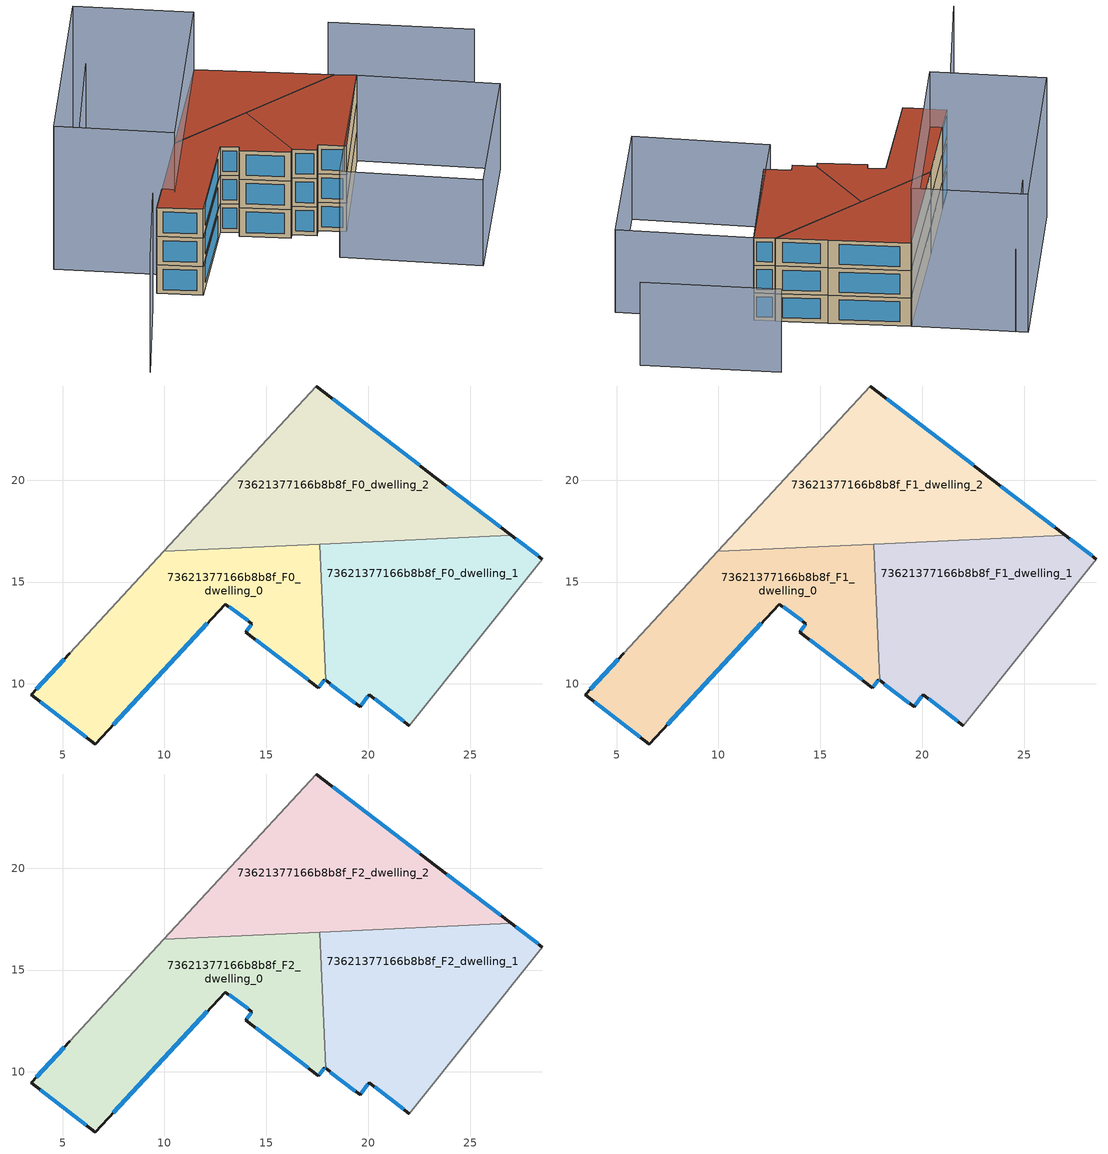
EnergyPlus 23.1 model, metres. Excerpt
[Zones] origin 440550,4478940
73621377166b8b8f_F0_dwelling_0
 floor ground (EU_floor_Construction): 17.61,16.86 17.91,10.17 17.87,10.21 17.55,9.82 14,12.55 14.29,12.96 12.99,13.92 6.6,7.05 3.46,9.47 5.35,11.5 9.97,16.52 z0
 wall outside (EU_wall_Construction): 5.35,11.5 3.46,9.47 6.6,7.05 12.99,13.92 14.29,12.96 14,12.55 17.55,9.82 17.87,10.21 / 17.91,10.17 17.87,10.21 z0:3
 wall adiabatic (EU_wall_Construction): 9.97,16.52 5.35,11.5 z0:3
 wall to 73621377166b8b8f_F0_dwelling_1 (EU_wall_Construction): 17.91,10.17 17.61,16.86 z0:3
 wall to 73621377166b8b8f_F0_dwelling_2 (EU_wall_Construction): 17.61,16.86 9.97,16.52 z0:3
 window (EU_Window_Construction): 14.49,12.17 17.06,10.2 / 14.25,12.9 14.04,12.6 / 13.17,13.79 14.11,13.09 / 7.49,8.01 12.1,12.97 / 3.89,9.13 6.16,7.39 / 5.08,11.22 3.72,9.75 / 17.9,10.18 17.87,10.2 / 17.6,9.87 17.83,10.15 z0.42:2.58
73621377166b8b8f_F0_dwelling_1
 floor ground (EU_floor_Construction): 28.54,16.13 22.01,7.95 20.04,9.48 19.6,8.88 17.91,10.17 17.61,16.86 27.01,17.29 z0
 wall outside (EU_wall_Construction): 28.54,16.13 27.02,17.29 / 17.91,10.17 19.6,8.88 20.04,9.48 22.01,7.95 z0:3
 wall adiabatic (EU_wall_Construction): 22.01,7.95 28.54,16.13 z0:3
 wall to 73621377166b8b8f_F0_dwelling_2 (EU_wall_Construction): 27.02,17.29 17.61,16.86 z0:3
 window (EU_Window_Construction): 28.33,16.29 27.23,17.13 / 20.32,9.27 21.73,8.16 / 19.66,8.97 19.98,9.4 / 18.14,9.99 19.36,9.06 z0.42:2.58
73621377166b8b8f_F0_dwelling_2
 floor ground (EU_floor_Construction): 23.33,20.1 27.01,17.29 9.97,16.52 17.44,24.62 z0
 wall outside (EU_wall_Construction): 27.02,17.29 23.33,20.1 17.44,24.62 z0:3
 wall adiabatic (EU_wall_Construction): 17.44,24.62 9.97,16.52 z0:3
 window (EU_Window_Construction): 22.51,20.73 18.26,23.99 / 26.5,17.68 23.84,19.71 z0.42:2.58
73621377166b8b8f_F1_dwelling_0
 floor to 73621377166b8b8f_F0_dwelling_0 (EU_floor_Construction): 17.61,16.86 17.91,10.17 17.87,10.21 17.55,9.82 14,12.55 14.29,12.96 12.99,13.92 6.6,7.05 3.46,9.47 5.35,11.5 9.97,16.52 z3
 wall outside (EU_wall_Construction): 5.35,11.5 3.46,9.47 6.6,7.05 12.99,13.92 14.29,12.96 14,12.55 17.55,9.82 17.87,10.21 / 17.91,10.17 17.87,10.21 z3:6
 wall adiabatic (EU_wall_Construction): 9.97,16.52 5.35,11.5 z3:6
 wall to 73621377166b8b8f_F1_dwelling_1 (EU_wall_Construction): 17.91,10.17 17.61,16.86 z3:6
 wall to 73621377166b8b8f_F1_dwelling_2 (EU_wall_Construction): 17.61,16.86 9.97,16.52 z3:6
 window (EU_Window_Construction): 14.49,12.17 17.06,10.2 / 14.25,12.9 14.04,12.6 / 13.17,13.79 14.11,13.09 / 7.49,8.01 12.1,12.97 / 3.89,9.13 6.16,7.39 / 5.08,11.22 3.72,9.75 / 17.9,10.18 17.87,10.2 / 17.6,9.87 17.83,10.15 z3.42:5.58
73621377166b8b8f_F1_dwelling_1
 floor to 73621377166b8b8f_F0_dwelling_1 (EU_floor_Construction): 28.54,16.13 22.01,7.95 20.04,9.48 19.6,8.88 17.91,10.17 17.61,16.86 27.01,17.29 z3
 wall outside (EU_wall_Construction): 28.54,16.13 27.02,17.29 / 17.91,10.17 19.6,8.88 20.04,9.48 22.01,7.95 z3:6
 wall adiabatic (EU_wall_Construction): 22.01,7.95 28.54,16.13 z3:6
 wall to 73621377166b8b8f_F1_dwelling_2 (EU_wall_Construction): 27.02,17.29 17.61,16.86 z3:6
 window (EU_Window_Construction): 28.33,16.29 27.23,17.13 / 20.32,9.27 21.73,8.16 / 19.66,8.97 19.98,9.4 / 18.14,9.99 19.36,9.06 z3.42:5.58
73621377166b8b8f_F1_dwelling_2
 floor to 73621377166b8b8f_F0_dwelling_2 (EU_floor_Construction): 23.33,20.1 27.01,17.29 9.97,16.52 17.44,24.62 z3
 wall outside (EU_wall_Construction): 27.02,17.29 23.33,20.1 17.44,24.62 z3:6
 wall adiabatic (EU_wall_Construction): 17.44,24.62 9.97,16.52 z3:6
 window (EU_Window_Construction): 22.51,20.73 18.26,23.99 / 26.5,17.68 23.84,19.71 z3.42:5.58
73621377166b8b8f_F2_dwelling_0
 floor to 73621377166b8b8f_F1_dwelling_0 (EU_floor_Construction): 17.61,16.86 17.91,10.17 17.87,10.21 17.55,9.82 14,12.55 14.29,12.96 12.99,13.92 6.6,7.05 3.46,9.47 5.35,11.5 9.97,16.52 z6
 wall outside (EU_wall_Construction): 5.35,11.5 3.46,9.47 6.6,7.05 12.99,13.92 14.29,12.96 14,12.55 17.55,9.82 17.87,10.21 / 17.91,10.17 17.87,10.21 z6:9
 wall adiabatic (EU_wall_Construction): 9.97,16.52 5.35,11.5 z6:9
 wall to 73621377166b8b8f_F2_dwelling_1 (EU_wall_Construction): 17.91,10.17 17.61,16.86 z6:9
 wall to 73621377166b8b8f_F2_dwelling_2 (EU_wall_Construction): 17.61,16.86 9.97,16.52 z6:9
 window (EU_Window_Construction): 14.49,12.17 17.06,10.2 / 14.25,12.9 14.04,12.6 / 13.17,13.79 14.11,13.09 / 7.49,8.01 12.1,12.97 / 3.89,9.13 6.16,7.39 / 5.08,11.22 3.72,9.75 / 17.9,10.18 17.87,10.2 / 17.6,9.87 17.83,10.15 z6.42:8.58
 roof outside (EU_roof_Construction): 17.55,9.82 17.87,10.21 17.91,10.17 17.61,16.86 9.97,16.52 5.35,11.5 3.46,9.47 6.6,7.05 12.99,13.92 14.29,12.96 14,12.55 z9
73621377166b8b8f_F2_dwelling_1
 floor to 73621377166b8b8f_F1_dwelling_1 (EU_floor_Construction): 28.54,16.13 22.01,7.95 20.04,9.48 19.6,8.88 17.91,10.17 17.61,16.86 27.01,17.29 z6
 wall outside (EU_wall_Construction): 28.54,16.13 27.02,17.29 / 17.91,10.17 19.6,8.88 20.04,9.48 22.01,7.95 z6:9
 wall adiabatic (EU_wall_Construction): 22.01,7.95 28.54,16.13 z6:9
 wall to 73621377166b8b8f_F2_dwelling_2 (EU_wall_Construction): 27.02,17.29 17.61,16.86 z6:9
 window (EU_Window_Construction): 28.33,16.29 27.23,17.13 / 20.32,9.27 21.73,8.16 / 19.66,8.97 19.98,9.4 / 18.14,9.99 19.36,9.06 z6.42:8.58
 roof outside (EU_roof_Construction): 22.01,7.95 28.54,16.13 27.01,17.29 17.61,16.86 17.91,10.17 19.6,8.88 20.04,9.48 z9
73621377166b8b8f_F2_dwelling_2
 floor to 73621377166b8b8f_F1_dwelling_2 (EU_floor_Construction): 23.33,20.1 27.01,17.29 9.97,16.52 17.44,24.62 z6
 wall outside (EU_wall_Construction): 27.02,17.29 23.33,20.1 17.44,24.62 z6:9
 wall adiabatic (EU_wall_Construction): 17.44,24.62 9.97,16.52 z6:9
 window (EU_Window_Construction): 22.51,20.73 18.26,23.99 / 26.5,17.68 23.84,19.71 z6.42:8.58
 roof outside (EU_roof_Construction): 27.01,17.29 23.33,20.1 17.44,24.62 9.97,16.52 z9
shading: 40.67,16.2 30.89,24.01 / 10.24,30.46 3.92,22.15 / 28.92,-2.7 19.44,5.18 / 19.44,5.18 28.56,16.15 / 28.56,16.15 38.04,8.27 / 38.04,8.27 28.92,-2.7 z0:9; 9.37,31.18 17.44,24.62 / 17.44,24.62 6.21,10.8 / 6.21,10.8 -1.86,17.36 / -1.86,17.36 9.37,31.18 z0:15; 2.02,7.92 -3.47,0.17 z0:12
[Building]
EU S2 Campaign: North Axis=0; Terrain=City; Solar Distribution=FullExterior
[Site:Location]
Madrid: Latitude=40.5; Longitude=-3.5; Time Zone=1; Elevation=609
[SizingPeriod:WeatherFileDays]
AnnualSizingPeriod: Begin Month=1; Begin Day of Month=1; End Month=12; End Day of Month=31; Day of Week for Start Day=Monday; Use Weather File Daylight Saving Period=No; Use Weather File Rain and Snow Indicators=No
[MATERIAL]
EU_InternalMass_Material: Roughness=MediumRough; Thickness=0.1; Conductivity=1; Density=1800; Specific Heat=900; Thermal Absorptance=0.9; Solar Absorptance=0.7; Visible Absorptance=0.7
[MATERIAL:NOMASS] Roughness=MediumRough; Thermal Absorptance=0.9; Solar Absorptance=0.7; Visible Absorptance=0.7
Name | Thermal Resistance
EU_wall_NoMass | 1.60022
EU_roof_NoMass | 1.57597
EU_floor_NoMass | 0.470652
[WINDOWMATERIAL:SIMPLEGLAZINGSYSTEM]
EU_Window_SimpleGlazing: UFactor=3.28802; Solar Heat Gain Coefficient=0.85; Visible Transmittance=0.85
[CONSTRUCTION]
EU_wall_Construction: EU_wall_NoMass
EU_roof_Construction: EU_roof_NoMass
EU_floor_Construction: EU_floor_NoMass
EU_InternalMass_Construction: EU_InternalMass_Material
EU_Window_Construction: EU_Window_SimpleGlazing
[ZONE] Type=1; Multiplier=1; Ceiling Height=autocalculate; Floor Area=autocalculate; Part of Total Floor Area=Yes
Name | Volume
73621377166b8b8f_F0_dwelling_0; 73621377166b8b8f_F1_dwelling_0; 73621377166b8b8f_F2_dwelling_0 | 198.297
73621377166b8b8f_F0_dwelling_1 | 198.316
73621377166b8b8f_F1_dwelling_1; 73621377166b8b8f_F2_dwelling_1 | 198.317
73621377166b8b8f_F0_dwelling_2; 73621377166b8b8f_F1_dwelling_2; 73621377166b8b8f_F2_dwelling_2 | 198.302
[INTERNALMASS] Construction=EU_InternalMass_Construction
Name | Zone or ZoneList | Surface Area
73621377166b8b8f_F0_dwelling_0_EU_InternalMass | 73621377166b8b8f_F0_dwelling_0 | 66.1027
73621377166b8b8f_F0_dwelling_1_EU_InternalMass | 73621377166b8b8f_F0_dwelling_1 | 66.1075
73621377166b8b8f_F0_dwelling_2_EU_InternalMass | 73621377166b8b8f_F0_dwelling_2 | 66.1006
73621377166b8b8f_F1_dwelling_0_EU_InternalMass | 73621377166b8b8f_F1_dwelling_0 | 66.1027
73621377166b8b8f_F1_dwelling_1_EU_InternalMass | 73621377166b8b8f_F1_dwelling_1 | 66.1075
73621377166b8b8f_F1_dwelling_2_EU_InternalMass | 73621377166b8b8f_F1_dwelling_2 | 66.1006
73621377166b8b8f_F2_dwelling_0_EU_InternalMass | 73621377166b8b8f_F2_dwelling_0 | 66.1027
73621377166b8b8f_F2_dwelling_1_EU_InternalMass | 73621377166b8b8f_F2_dwelling_1 | 66.1075
73621377166b8b8f_F2_dwelling_2_EU_InternalMass | 73621377166b8b8f_F2_dwelling_2 | 66.1006
[OTHEREQUIPMENT] Fuel Type=Electricity; Design Level Calculation Method=Watts/Area; Power per Zone Floor Area=1; Fraction Latent=0; Fraction Radiant=0; Fraction Lost=0; Carbon Dioxide Generation Rate=0; EndUse Subcategory=EU_Step8_InternalGains
Name | Zone or ZoneList or Space or SpaceList | Schedule
EU_Step8_InternalGain_73621377166b8b8f_F0_dwelling_0_f000 | 73621377166b8b8f_F0_dwelling_0 | EU_Step8_GainSchedule_73621377166b8b8f_F0_dwelling_0_f000
EU_Step8_InternalGain_73621377166b8b8f_F0_dwelling_1_f000 | 73621377166b8b8f_F0_dwelling_1 | EU_Step8_GainSchedule_73621377166b8b8f_F0_dwelling_1_f000
EU_Step8_InternalGain_73621377166b8b8f_F0_dwelling_2_f000 | 73621377166b8b8f_F0_dwelling_2 | EU_Step8_GainSchedule_73621377166b8b8f_F0_dwelling_2_f000
EU_Step8_InternalGain_73621377166b8b8f_F1_dwelling_0_f000 | 73621377166b8b8f_F1_dwelling_0 | EU_Step8_GainSchedule_73621377166b8b8f_F1_dwelling_0_f000
EU_Step8_InternalGain_73621377166b8b8f_F1_dwelling_1_f000 | 73621377166b8b8f_F1_dwelling_1 | EU_Step8_GainSchedule_73621377166b8b8f_F1_dwelling_1_f000
EU_Step8_InternalGain_73621377166b8b8f_F1_dwelling_2_f000 | 73621377166b8b8f_F1_dwelling_2 | EU_Step8_GainSchedule_73621377166b8b8f_F1_dwelling_2_f000
EU_Step8_InternalGain_73621377166b8b8f_F2_dwelling_0_f000 | 73621377166b8b8f_F2_dwelling_0 | EU_Step8_GainSchedule_73621377166b8b8f_F2_dwelling_0_f000
EU_Step8_InternalGain_73621377166b8b8f_F2_dwelling_1_f000 | 73621377166b8b8f_F2_dwelling_1 | EU_Step8_GainSchedule_73621377166b8b8f_F2_dwelling_1_f000
EU_Step8_InternalGain_73621377166b8b8f_F2_dwelling_2_f000 | 73621377166b8b8f_F2_dwelling_2 | EU_Step8_GainSchedule_73621377166b8b8f_F2_dwelling_2_f000
[ZONEVENTILATION:DESIGNFLOWRATE] Schedule=EU_AlwaysOn; Design Flow Rate Calculation Method=AirChanges/Hour; Air Changes per Hour=0.480704; Ventilation Type=Natural; Fan Pressure Rise=0; Fan Total Efficiency=1; Constant Term Coefficient=1; Temperature Term Coefficient=0; Velocity Term Coefficient=0; Velocity Squared Term Coefficient=0; Minimum Indoor Temperature=-100; Maximum Indoor Temperature=100; Delta Temperature=-100; Minimum Outdoor Temperature=-100; Maximum Outdoor Temperature=100; Maximum Wind Speed=40
Name | Zone or ZoneList or Space or SpaceList
EU_ConstantAir_73621377166b8b8f_F0_dwelling_0 | 73621377166b8b8f_F0_dwelling_0
EU_ConstantAir_73621377166b8b8f_F0_dwelling_1 | 73621377166b8b8f_F0_dwelling_1
EU_ConstantAir_73621377166b8b8f_F0_dwelling_2 | 73621377166b8b8f_F0_dwelling_2
EU_ConstantAir_73621377166b8b8f_F1_dwelling_0 | 73621377166b8b8f_F1_dwelling_0
EU_ConstantAir_73621377166b8b8f_F1_dwelling_1 | 73621377166b8b8f_F1_dwelling_1
EU_ConstantAir_73621377166b8b8f_F1_dwelling_2 | 73621377166b8b8f_F1_dwelling_2
EU_ConstantAir_73621377166b8b8f_F2_dwelling_0 | 73621377166b8b8f_F2_dwelling_0
EU_ConstantAir_73621377166b8b8f_F2_dwelling_1 | 73621377166b8b8f_F2_dwelling_1
EU_ConstantAir_73621377166b8b8f_F2_dwelling_2 | 73621377166b8b8f_F2_dwelling_2
[HVACTEMPLATE:THERMOSTAT] Constant Heating Setpoint=20; Constant Cooling Setpoint=50
EU_HeatOnly_73621377166b8b8f_F0_dwelling_0; EU_HeatOnly_73621377166b8b8f_F0_dwelling_1; EU_HeatOnly_73621377166b8b8f_F0_dwelling_2; EU_HeatOnly_73621377166b8b8f_F1_dwelling_0; EU_HeatOnly_73621377166b8b8f_F1_dwelling_1; EU_HeatOnly_73621377166b8b8f_F1_dwelling_2; EU_HeatOnly_73621377166b8b8f_F2_dwelling_0; EU_HeatOnly_73621377166b8b8f_F2_dwelling_1; EU_HeatOnly_73621377166b8b8f_F2_dwelling_2
[HVACTEMPLATE:ZONE:IDEALLOADSAIRSYSTEM] System Availability Schedule=EU_AlwaysOn; Maximum Heating Supply Air Temperature=50; Minimum Cooling Supply Air Temperature=13; Maximum Heating Supply Air Humidity Ratio=0.0156; Minimum Cooling Supply Air Humidity Ratio=0.0077; Heating Limit=NoLimit; Cooling Limit=NoLimit; Heating Availability Schedule=EU_AlwaysOn; Cooling Availability Schedule=EU_CoolingOff; Dehumidification Control Type=ConstantSensibleHeatRatio; Cooling Sensible Heat Ratio=0.7; Dehumidification Setpoint=60; Humidification Control Type=None; Humidification Setpoint=30; Outdoor Air Method=None; Outdoor Air Flow Rate per Person=0.00944; Outdoor Air Flow Rate per Zone Floor Area=0; Outdoor Air Flow Rate per Zone=0; Demand Controlled Ventilation Type=None; Outdoor Air Economizer Type=NoEconomizer; Heat Recovery Type=None; Sensible Heat Recovery Effectiveness=0.7; Latent Heat Recovery Effectiveness=0.65
Name | Template Thermostat
73621377166b8b8f_F0_dwelling_0 | EU_HeatOnly_73621377166b8b8f_F0_dwelling_0
73621377166b8b8f_F0_dwelling_1 | EU_HeatOnly_73621377166b8b8f_F0_dwelling_1
73621377166b8b8f_F0_dwelling_2 | EU_HeatOnly_73621377166b8b8f_F0_dwelling_2
73621377166b8b8f_F1_dwelling_0 | EU_HeatOnly_73621377166b8b8f_F1_dwelling_0
73621377166b8b8f_F1_dwelling_1 | EU_HeatOnly_73621377166b8b8f_F1_dwelling_1
73621377166b8b8f_F1_dwelling_2 | EU_HeatOnly_73621377166b8b8f_F1_dwelling_2
73621377166b8b8f_F2_dwelling_0 | EU_HeatOnly_73621377166b8b8f_F2_dwelling_0
73621377166b8b8f_F2_dwelling_1 | EU_HeatOnly_73621377166b8b8f_F2_dwelling_1
73621377166b8b8f_F2_dwelling_2 | EU_HeatOnly_73621377166b8b8f_F2_dwelling_2
[SIZING:ZONE] Zone Cooling Design Supply Air Temperature Input Method=SupplyAirTemperature; Zone Cooling Design Supply Air Temperature=13; Zone Heating Design Supply Air Temperature Input Method=SupplyAirTemperature; Zone Heating Design Supply Air Temperature=50; Zone Cooling Design Supply Air Humidity Ratio=0.008; Zone Heating Design Supply Air Humidity Ratio=0.008; Cooling Design Air Flow Method=DesignDay; Cooling Design Air Flow Rate=0; Cooling Minimum Air Flow per Zone Floor Area=0.000762; Cooling Minimum Air Flow=0; Cooling Minimum Air Flow Fraction=0.2; Heating Design Air Flow Method=DesignDay; Heating Design Air Flow Rate=0; Heating Maximum Air Flow per Zone Floor Area=0.002032; Heating Maximum Air Flow=0.141576; Heating Maximum Air Flow Fraction=0.3; Account for Dedicated Outdoor Air System=No; Dedicated Outdoor Air System Control Strategy=NeutralSupplyAir; Dedicated Outdoor Air Low Setpoint Temperature for Design=autosize; Dedicated Outdoor Air High Setpoint Temperature for Design=autosize; Zone Load Sizing Method=Sensible Load Only No Latent Load; Zone Latent Cooling Design Supply Air Humidity Ratio Input Method=HumidityRatioDifference; Zone Cooling Design Supply Air Humidity Ratio Difference=0.005; Zone Latent Heating Design Supply Air Humidity Ratio Input Method=HumidityRatioDifference; Zone Humidification Design Supply Air Humidity Ratio Difference=0.005
73621377166b8b8f_F0_dwelling_0; 73621377166b8b8f_F0_dwelling_1; 73621377166b8b8f_F0_dwelling_2; 73621377166b8b8f_F1_dwelling_0; 73621377166b8b8f_F1_dwelling_1; 73621377166b8b8f_F1_dwelling_2; 73621377166b8b8f_F2_dwelling_0; 73621377166b8b8f_F2_dwelling_1; 73621377166b8b8f_F2_dwelling_2
[SCHEDULE:CONSTANT]
Name | Hourly Value
EU_AlwaysOn | 1
EU_CoolingOff | 0
[SCHEDULE:FILE] Column Number=1; Rows to Skip at Top=0; Number of Hours of Data=8760; Column Separator=Comma; Interpolate to Timestep=No; Minutes per Item=60; Adjust Schedule for Daylight Savings=Yes
Name | File
EU_Step8_GainSchedule_73621377166b8b8f_F0_dwelling_0_f000 | ../../schedules/73621377166b8b8f/73621377166b8b8f_F0_dwelling_0_f000_gain.csv
EU_Step8_GainSchedule_73621377166b8b8f_F0_dwelling_1_f000 | ../../schedules/73621377166b8b8f/73621377166b8b8f_F0_dwelling_1_f000_gain.csv
EU_Step8_GainSchedule_73621377166b8b8f_F0_dwelling_2_f000 | ../../schedules/73621377166b8b8f/73621377166b8b8f_F0_dwelling_2_f000_gain.csv
EU_Step8_GainSchedule_73621377166b8b8f_F1_dwelling_0_f000 | ../../schedules/73621377166b8b8f/73621377166b8b8f_F1_dwelling_0_f000_gain.csv
EU_Step8_GainSchedule_73621377166b8b8f_F1_dwelling_1_f000 | ../../schedules/73621377166b8b8f/73621377166b8b8f_F1_dwelling_1_f000_gain.csv
EU_Step8_GainSchedule_73621377166b8b8f_F1_dwelling_2_f000 | ../../schedules/73621377166b8b8f/73621377166b8b8f_F1_dwelling_2_f000_gain.csv
EU_Step8_GainSchedule_73621377166b8b8f_F2_dwelling_0_f000 | ../../schedules/73621377166b8b8f/73621377166b8b8f_F2_dwelling_0_f000_gain.csv
EU_Step8_GainSchedule_73621377166b8b8f_F2_dwelling_1_f000 | ../../schedules/73621377166b8b8f/73621377166b8b8f_F2_dwelling_1_f000_gain.csv
EU_Step8_GainSchedule_73621377166b8b8f_F2_dwelling_2_f000 | ../../schedules/73621377166b8b8f/73621377166b8b8f_F2_dwelling_2_f000_gain.csv
